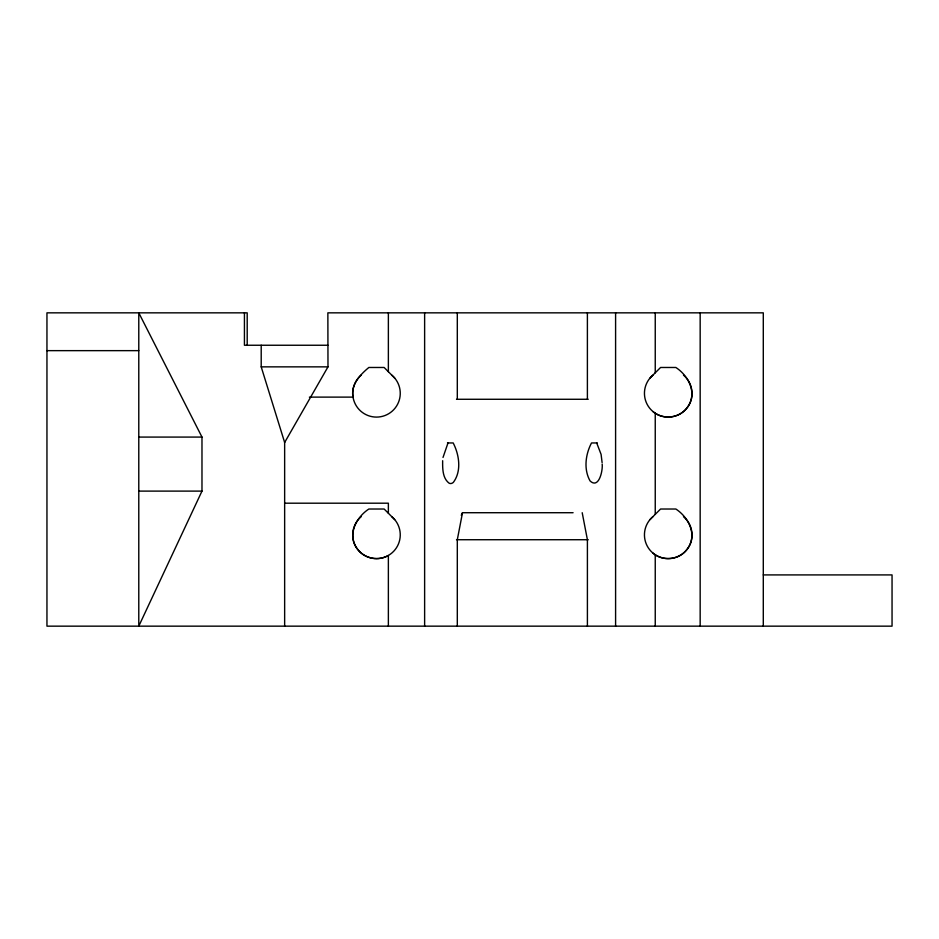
<?xml version="1.0" encoding="UTF-8"?>
<svg xmlns="http://www.w3.org/2000/svg" width="939" height="939" viewBox="0 0 939 939"><rect width="100%" height="100%" fill="white"/><g stroke="black" fill="none" stroke-linecap="round" stroke-linejoin="round"><path stroke-width="1.41" d="M442.656 460.72C442.562 468.35 442.422 478.233 449.171 483.233A22.595 8.651 -90 0 0 453.349 482.376C461.777 471.132 459.253 454.734 453.185 442.95L447.469 442.95M602.169 464.101C602.955 470.427 598.929 489.348 590.079 480.944C583.53 469.312 585.49 454.406 591.511 442.95L597.31 442.95M443.02 457.446L447.997 442.95M573.095 512.717L462.504 512.717L457.305 539.725L457.305 626.16M201.979 491.109L138.784 626.16L138.784 312.84L201.979 437.081L201.979 491.109L138.784 491.109M461.26 515.288L462.504 512.717M763.29 626.16L763.29 312.84L327.864 312.84L327.981 366.856L284.646 442.492L261.206 366.856L261.206 345.247M649.999 378.053L660.575 367.478L675.857 367.478C689.238 376.199 698.264 394.955 686.421 408.606C678.416 418.489 662.523 419.874 652.934 411.54M649.999 519.584L660.575 509.02L675.857 509.02C689.238 517.741 698.264 536.486 686.421 550.148C678.416 560.02 662.523 561.416 652.934 553.071M327.981 345.247L244.433 345.247L244.433 312.84M46.95 350.646L138.784 350.646M261.206 366.856L327.981 366.856M309.389 397.115L353.052 397.115M456.507 399.275L588.201 399.275M138.784 437.081L201.979 437.081M284.646 503.198L388.37 503.198L388.37 513.269M456.507 539.725L588.201 539.725M763.29 574.914L892.05 574.914L892.05 626.16L46.95 626.16L46.95 312.84L247.203 312.84L247.203 345.247M394.697 378.053L384.133 367.478L368.851 367.478C360.048 374.778 350.47 384.955 353.076 397.455M394.697 519.584L384.133 509.02L368.851 509.02C355.47 517.741 346.432 536.486 358.275 550.148C365.4 558.811 378.71 561.158 388.37 555.454L388.37 626.16M596.699 442.95L601.089 454.37L602.11 462.634M582.203 512.717L587.403 539.725L587.403 626.16M700.165 312.84L700.165 626.16M655.246 312.84L655.246 372.806M655.246 413.16L655.246 514.349M655.246 554.691L655.246 626.16M615.597 312.84L615.597 626.16M587.391 312.84L587.391 399.275M457.305 312.84L457.305 399.275M424.628 312.84L424.628 626.16M388.37 312.84L388.37 371.727M284.646 442.163L284.646 626.16M683.486 516.661A23.768 23.768 0 0 1 685.505 551.181A23.768 23.768 0 0 1 650.927 551.181A23.768 23.768 0 0 1 652.934 516.661M391.763 375.119A23.768 23.768 0 0 1 393.781 409.639A23.768 23.768 0 0 1 359.203 409.639A23.768 23.768 0 0 1 361.21 375.119M391.763 516.661A23.768 23.768 0 0 1 393.781 551.181A23.768 23.768 0 0 1 359.203 551.181A23.768 23.768 0 0 1 361.21 516.661M683.486 375.119A23.768 23.768 0 0 1 685.505 409.639A23.768 23.768 0 0 1 650.927 409.639A23.768 23.768 0 0 1 652.934 375.119"/></g></svg>
